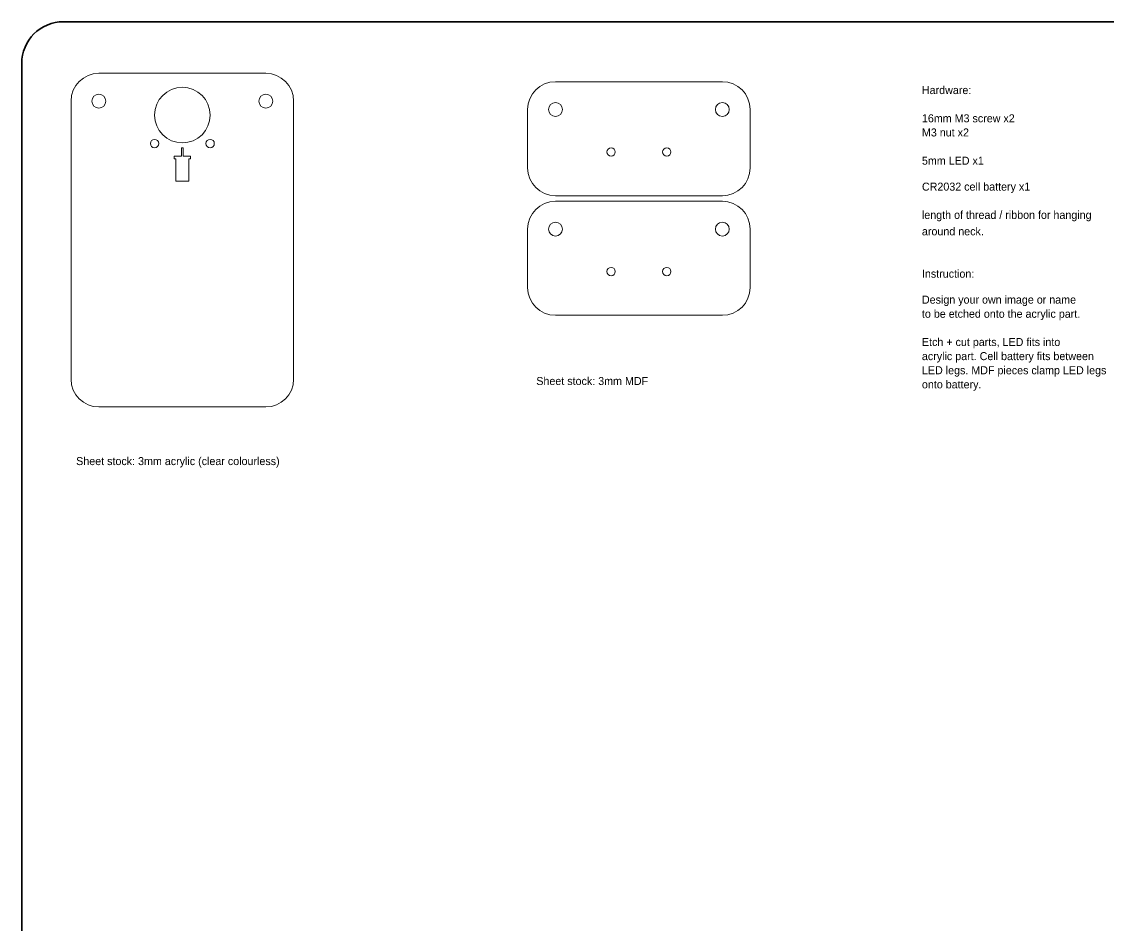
# Model space of a CAD drawing. Header units: inches. Extents: x 15 to 785, y -665 to -15.
# Drawn here: x 15 to 405.7, y -340 to -15 of the extents above; entities that cross this region are included whole.
import ezdxf

# ---------------------------------------------------------------- set-up
doc = ezdxf.new("R2010")
doc.units = ezdxf.units.IN
doc.header["$MEASUREMENT"] = 0
doc.layers.add('Layer 1', color=7, linetype='Continuous')

# ---------------------------------------------------------------- blocks, each defined once
blk = doc.blocks.new('block 2')
at = {"layer": 'Layer 1', "color": 179, "lineweight": 35, "true_color": 0x231f20}
blk.add_open_spline([(785, -570), (785, -578.28), (778.28, -585), (770, -585), (770, -585), (30, -585), (30, -585), (21.72, -585), (15, -578.28), (15, -570), (15, -570), (15, -30), (15, -30), (15, -21.72), (21.72, -15), (30, -15), (30, -15), (770, -15), (770, -15), (778.28, -15), (785, -21.72), (785, -30), (785, -30), (785, -570), (785, -570)], degree=3, knots=[0, 0, 0, 0, 1, 1, 1, 2, 2, 2, 3, 3, 3, 4, 4, 4, 5, 5, 5, 6, 6, 6, 7, 7, 7, 8, 8, 8, 8], dxfattribs=at)

msp = doc.modelspace()

# ---------------------------------------------------------------- linework, layer by layer
at = {"layer": 'Layer 1', "color": 179, "lineweight": 9, "true_color": 0x231f20}
msp.add_lwpolyline([(72.5, -60.33), (72.5, -60.31), (72.5, -63.33), (69.8, -63.33), (69.8, -64.33), (70.43, -64.33), (70.43, -72.33), (75.06, -72.33), (75.06, -64.33), (75.7, -64.33), (75.7, -63.33), (73, -63.33), (73, -60.32), (73, -60.33), (72.5, -60.33)], dxfattribs=at)
for points, knots in [([(32.75, -143.56), (32.75, -149.09), (37.22, -153.56), (42.75, -153.56), (42.75, -153.56), (102.75, -153.56), (102.75, -153.56), (108.27, -153.56), (112.75, -149.09), (112.75, -143.56), (112.75, -143.56), (112.75, -43.56), (112.75, -43.56), (112.75, -38.04), (108.27, -33.56), (102.75, -33.56), (102.75, -33.56), (42.75, -33.56), (42.75, -33.56), (37.22, -33.56), (32.75, -38.04), (32.75, -43.56), (32.75, -43.56), (32.75, -143.56), (32.75, -143.56)], [0, 0, 0, 0, 1, 1, 1, 2, 2, 2, 3, 3, 3, 4, 4, 4, 5, 5, 5, 6, 6, 6, 7, 7, 7, 8, 8, 8, 8]), ([(72.75, -58.57), (78.27, -58.57), (82.75, -54.1), (82.75, -48.58), (82.75, -43.05), (78.27, -38.58), (72.75, -38.58), (67.22, -38.58), (62.75, -43.05), (62.75, -48.57), (62.75, -54.1), (67.22, -58.57), (72.75, -58.57)], [0, 0, 0, 0, 1, 1, 1, 2, 2, 2, 3, 3, 3, 4, 4, 4, 4]), ([(276.91, -67.58), (276.91, -73.1), (272.44, -77.58), (266.91, -77.58), (266.91, -77.58), (206.91, -77.58), (206.91, -77.58), (201.39, -77.58), (196.91, -73.1), (196.91, -67.58), (196.91, -67.58), (196.91, -46.58), (196.91, -46.58), (196.91, -41.05), (201.39, -36.58), (206.91, -36.58), (206.91, -36.58), (266.91, -36.58), (266.91, -36.58), (272.44, -36.58), (276.91, -41.05), (276.91, -46.58), (276.91, -46.58), (276.91, -67.58), (276.91, -67.58)], [0, 0, 0, 0, 1, 1, 1, 2, 2, 2, 3, 3, 3, 4, 4, 4, 5, 5, 5, 6, 6, 6, 7, 7, 7, 8, 8, 8, 8]), ([(40.25, -43.56), (40.25, -44.95), (41.37, -46.06), (42.75, -46.06), (44.13, -46.06), (45.25, -44.95), (45.25, -43.56), (45.25, -42.18), (44.13, -41.06), (42.75, -41.06), (41.37, -41.06), (40.25, -42.18), (40.25, -43.56)], [0, 0, 0, 0, 1, 1, 1, 2, 2, 2, 3, 3, 3, 4, 4, 4, 4]), ([(100.25, -43.56), (100.25, -44.95), (101.37, -46.06), (102.75, -46.06), (104.13, -46.06), (105.25, -44.95), (105.25, -43.56), (105.25, -42.18), (104.13, -41.06), (102.75, -41.06), (101.37, -41.06), (100.25, -42.18), (100.25, -43.56)], [0, 0, 0, 0, 1, 1, 1, 2, 2, 2, 3, 3, 3, 4, 4, 4, 4]), ([(209.41, -46.58), (209.41, -47.96), (208.29, -49.08), (206.91, -49.08), (205.53, -49.08), (204.41, -47.96), (204.41, -46.58), (204.41, -45.19), (205.53, -44.08), (206.91, -44.08), (208.29, -44.08), (209.41, -45.19), (209.41, -46.58)], [0, 0, 0, 0, 1, 1, 1, 2, 2, 2, 3, 3, 3, 4, 4, 4, 4]), ([(269.41, -46.58), (269.41, -47.96), (268.3, -49.08), (266.91, -49.08), (265.53, -49.08), (264.41, -47.96), (264.41, -46.58), (264.41, -45.19), (265.53, -44.08), (266.91, -44.08), (268.3, -44.08), (269.41, -45.19), (269.41, -46.58)], [0, 0, 0, 0, 1, 1, 1, 2, 2, 2, 3, 3, 3, 4, 4, 4, 4]), ([(62.75, -60.32), (63.58, -60.32), (64.25, -59.65), (64.25, -58.83), (64.25, -58), (63.58, -57.33), (62.75, -57.33), (61.92, -57.33), (61.25, -58), (61.25, -58.83), (61.25, -59.65), (61.92, -60.33), (62.75, -60.32)], [0, 0, 0, 0, 1, 1, 1, 2, 2, 2, 3, 3, 3, 4, 4, 4, 4]), ([(82.75, -60.32), (83.58, -60.33), (84.25, -59.65), (84.25, -58.83), (84.25, -58), (83.58, -57.33), (82.75, -57.33), (81.92, -57.33), (81.25, -58), (81.25, -58.83), (81.25, -59.65), (81.92, -60.32), (82.75, -60.32)], [0, 0, 0, 0, 1, 1, 1, 2, 2, 2, 3, 3, 3, 4, 4, 4, 4]), ([(226.91, -63.34), (226.08, -63.34), (225.41, -62.67), (225.41, -61.84), (225.41, -61.01), (226.08, -60.34), (226.91, -60.34), (227.74, -60.34), (228.41, -61.01), (228.41, -61.84), (228.41, -62.67), (227.74, -63.34), (226.91, -63.34)], [0, 0, 0, 0, 1, 1, 1, 2, 2, 2, 3, 3, 3, 4, 4, 4, 4]), ([(246.91, -63.34), (246.09, -63.34), (245.41, -62.67), (245.41, -61.84), (245.41, -61.01), (246.09, -60.34), (246.91, -60.34), (247.74, -60.34), (248.41, -61.01), (248.41, -61.84), (248.41, -62.67), (247.74, -63.34), (246.91, -63.34)], [0, 0, 0, 0, 1, 1, 1, 2, 2, 2, 3, 3, 3, 4, 4, 4, 4]), ([(276.91, -110.58), (276.91, -116.1), (272.44, -120.58), (266.91, -120.58), (266.91, -120.58), (206.91, -120.58), (206.91, -120.58), (201.39, -120.58), (196.91, -116.1), (196.91, -110.58), (196.91, -110.58), (196.91, -89.58), (196.91, -89.58), (196.91, -84.05), (201.39, -79.58), (206.91, -79.58), (206.91, -79.58), (266.91, -79.58), (266.91, -79.58), (272.44, -79.58), (276.91, -84.05), (276.91, -89.58), (276.91, -89.58), (276.91, -110.58), (276.91, -110.58)], [0, 0, 0, 0, 1, 1, 1, 2, 2, 2, 3, 3, 3, 4, 4, 4, 5, 5, 5, 6, 6, 6, 7, 7, 7, 8, 8, 8, 8]), ([(209.41, -89.58), (209.41, -90.96), (208.29, -92.07), (206.91, -92.07), (205.53, -92.07), (204.41, -90.96), (204.41, -89.58), (204.41, -88.19), (205.53, -87.08), (206.91, -87.08), (208.29, -87.08), (209.41, -88.19), (209.41, -89.58)], [0, 0, 0, 0, 1, 1, 1, 2, 2, 2, 3, 3, 3, 4, 4, 4, 4]), ([(269.41, -89.58), (269.41, -90.96), (268.3, -92.07), (266.91, -92.07), (265.53, -92.07), (264.41, -90.96), (264.41, -89.58), (264.41, -88.19), (265.53, -87.08), (266.91, -87.08), (268.3, -87.08), (269.41, -88.19), (269.41, -89.58)], [0, 0, 0, 0, 1, 1, 1, 2, 2, 2, 3, 3, 3, 4, 4, 4, 4]), ([(226.91, -106.34), (226.08, -106.34), (225.41, -105.66), (225.41, -104.84), (225.41, -104.01), (226.08, -103.34), (226.91, -103.34), (227.74, -103.34), (228.41, -104.01), (228.41, -104.84), (228.41, -105.66), (227.74, -106.34), (226.91, -106.34)], [0, 0, 0, 0, 1, 1, 1, 2, 2, 2, 3, 3, 3, 4, 4, 4, 4]), ([(246.91, -106.34), (246.09, -106.34), (245.41, -105.66), (245.41, -104.84), (245.41, -104.01), (246.09, -103.34), (246.91, -103.34), (247.74, -103.34), (248.41, -104.01), (248.41, -104.84), (248.41, -105.66), (247.74, -106.34), (246.91, -106.34)], [0, 0, 0, 0, 1, 1, 1, 2, 2, 2, 3, 3, 3, 4, 4, 4, 4])]:
    msp.add_open_spline(points, degree=3, knots=knots, dxfattribs=at)

# ---------------------------------------------------------------- block references
at = {"layer": 'Layer 1'}
msp.add_blockref('block 2', (0, 0), dxfattribs=at)

# ---------------------------------------------------------------- texts
at = {"layer": 'Layer 1', "color": 179, "true_color": 0x231f20, "char_height": 2.8787, "attachment_point": 7}
for s, insert in [('\\fEng_HelvLine Normal|b0|i0|c0|p34;\\W1;Hardware:', (338.67, -41.06)), ('\\fEng_HelvLine Normal|b0|i0|c0|p34;\\W1;16mm M3 screw x2', (338.67, -51.22)), ('\\fEng_HelvLine Normal|b0|i0|c0|p34;\\W1;M3 nut x2', (338.67, -56.3)), ('\\fEng_HelvLine Normal|b0|i0|c0|p34;\\W1;5mm LED x1', (338.67, -66.46)), ('\\fEng_HelvLine Normal|b0|i0|c0|p34;\\W1;CR2032 cell battery x1', (338.67, -76.62)), ('\\fEng_HelvLine Normal|b0|i0|c0|p34;\\W1;length of thread / ribbon for hanging ', (338.67, -86.78)), ('\\fEng_HelvLine Normal|b0|i0|c0|p34;\\W1;around neck.', (338.67, -91.86)), ('\\fEng_HelvLine Normal|b0|i0|c0|p34;\\W1;Instruction:', (338.67, -107.1)), ('\\fEng_HelvLine Normal|b0|i0|c0|p34;\\W1;Design your own image or name', (338.67, -117.26)), ('\\fEng_HelvLine Normal|b0|i0|c0|p34;\\W1;to be etched onto the acrylic part.', (338.67, -122.34)), ('\\fEng_HelvLine Normal|b0|i0|c0|p34;\\W1;Etch + cut parts, LED fits into ', (338.67, -132.5)), ('\\fEng_HelvLine Normal|b0|i0|c0|p34;\\W1;acrylic part. Cell battery fits between', (338.67, -137.58)), ('\\fEng_HelvLine Normal|b0|i0|c0|p34;\\W1;LED legs. MDF pieces clamp LED legs', (338.67, -142.66)), ('\\fEng_HelvLine Normal|b0|i0|c0|p34;\\W1;Sheet stock: 3mm MDF', (200.02, -145.7)), ('\\fEng_HelvLine Normal|b0|i0|c0|p34;\\W1;onto battery.', (338.67, -147.74)), ('\\fEng_HelvLine Normal|b0|i0|c0|p34;\\W1;Sheet stock: 3mm acrylic (clear colourless)', (34.57, -175.33))]:
    msp.add_mtext(s, dxfattribs=dict(at, insert=insert))

doc.saveas('drawing.dxf')
